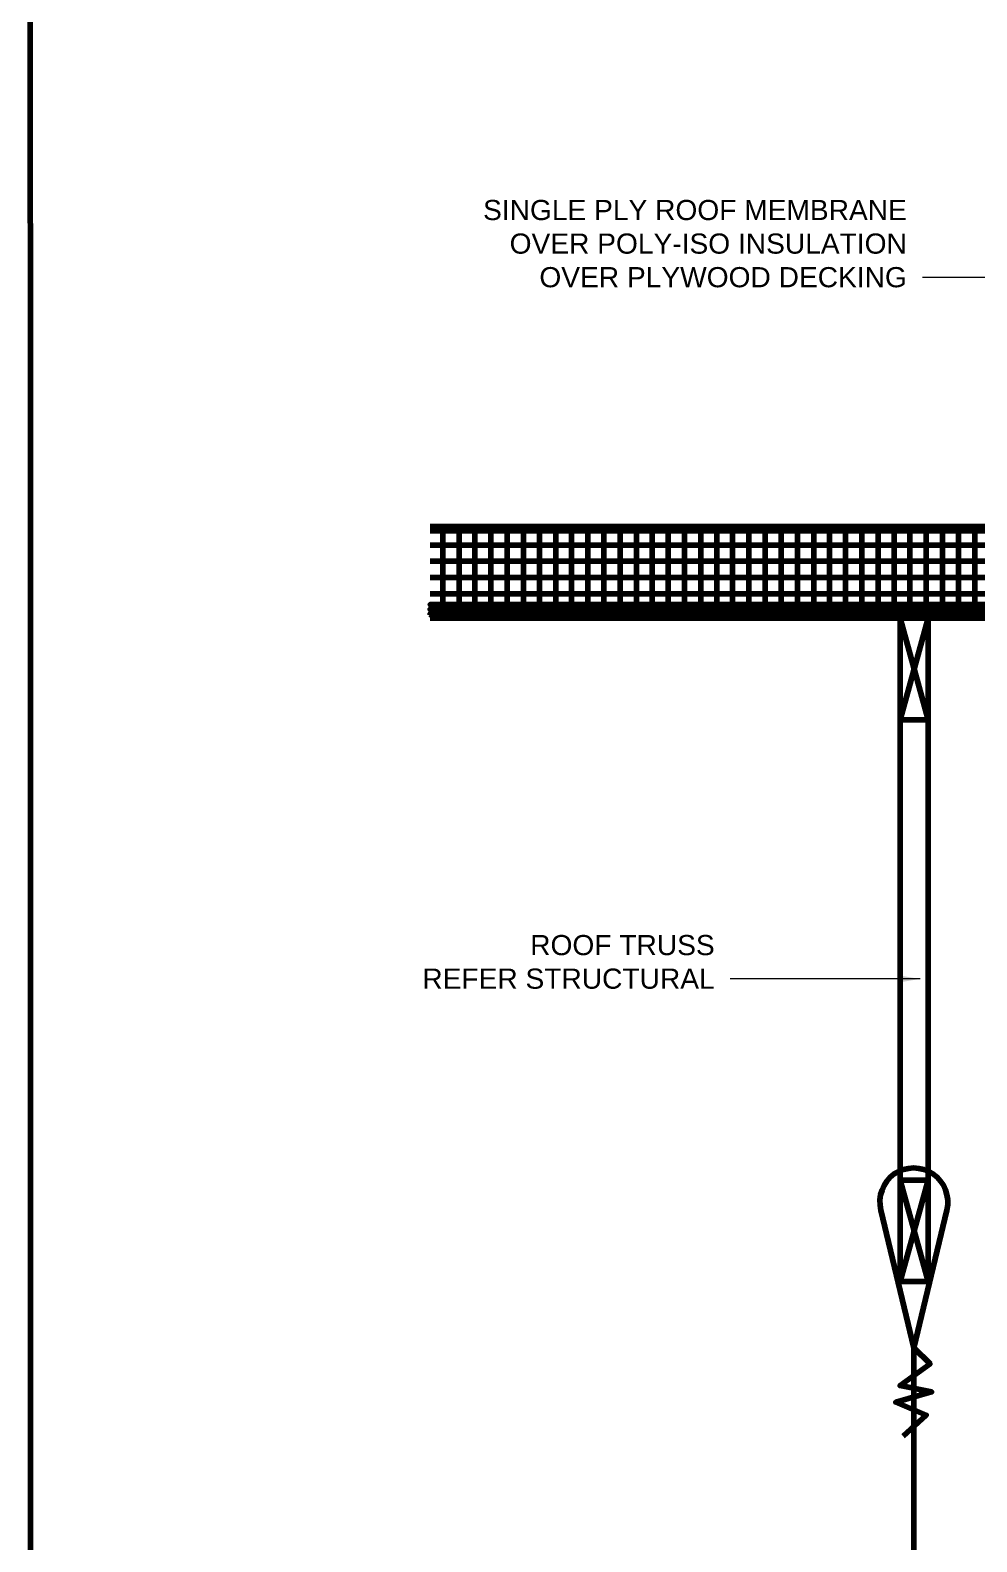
# Model space of a CAD drawing. Extents: x 261 to 424, y 0 to 368.
# Drawn here: x 261.2 to 312.6, y 204.6 to 286.6 of the extents above; entities that cross this region are included whole.
import ezdxf

# ---------------------------------------------------------------- set-up
doc = ezdxf.new("R2010")
doc.units = 0
doc.header["$MEASUREMENT"] = 0
for name, color, linetype, lineweight in [('Dt-Line 1', 9, 'Continuous', 0), ('Dt-Line 2', 6, 'Continuous', 9), ('Dt-Line 3', 7, 'Continuous', 15), ('Dt-Line 5', 54, 'Continuous', 50), ('Dt-Text', 121, 'Continuous', 20)]:
    doc.layers.add(name, color=color, linetype=linetype, lineweight=lineweight)
doc.styles.get("Standard").update_dxf_attribs({"font": 'Arial.ttf'})
doc.dimstyles.new('1 Inch', dxfattribs={"dimtxt": 1.09375, "dimasz": 1.125, "dimexe": 1.125, "dimexo": 0.5625, "dimgap": 0.84375, "dimtad": 1, "dimdec": 4, "dimzin": 3, "dimdsep": 46, "dimlunit": 4, "dimtxsty": 'Standard', "dimblk": 'ARCHTICK', "dimcen": 0.5625, "dimdle": 1.125, "dimclrd": 253, "dimclre": 253, "dimclrt": 256, "dimadec": 0, "dimazin": 0, "dimtfac": 0.6, "dimtdec": 4, "dimtix": 1, "dimtmove": 2, "dimatfit": 0, "dimfxl": 1, "dimfrac": 1, "dimtolj": 1, "dimtzin": 0, "dimlwd": 9, "dimlwe": 9, "dimarcsym": 0})

# ---------------------------------------------------------------- blocks, each defined once
blk = doc.blocks.new('_ArchTick')
at = {"color": 0, "linetype": 'ByBlock', "const_width": 0.15}
blk.add_lwpolyline([(-0.5, -0.5), (0.5, 0.5)], dxfattribs=at)

msp = doc.modelspace()

# ---------------------------------------------------------------- linework, layer by layer
at = {"layer": 'Dt-Line 1', "linetype": 'Continuous', "lineweight": 158}
for p, q in [((283.56999, 255.42901), (283.56999, 259.42901)), ((284.44999, 255.42901), (284.44999, 259.42901)), ((285.30332, 255.42901), (285.30332, 259.42901)), ((286.18332, 255.42901), (286.18332, 259.42901)), ((287.06332, 255.42901), (287.06332, 259.42901)), ((287.94332, 255.42901), (287.94332, 259.42901)), ((288.82332, 255.42901), (288.82332, 259.42901)), ((289.70332, 255.42901), (289.70332, 259.42901)), ((290.55665, 255.42901), (290.55665, 259.42901)), ((291.43666, 255.42901), (291.43666, 259.42901)), ((292.31665, 255.42901), (292.31665, 259.42901)), ((293.19666, 255.42901), (293.19666, 259.42901)), ((294.07665, 255.42901), (294.07665, 259.42901)), ((294.92999, 255.42901), (294.92999, 259.42901)), ((295.80999, 255.42901), (295.80999, 259.42901)), ((296.68999, 255.42901), (296.68999, 259.42901)), ((297.56999, 255.42901), (297.56999, 259.42901)), ((298.44999, 255.42901), (298.44999, 259.42901)), ((299.30332, 255.42901), (299.30332, 259.42901)), ((300.18332, 255.42901), (300.18332, 259.42901)), ((301.06332, 255.42901), (301.06332, 259.42901)), ((301.94332, 255.42901), (301.94332, 259.42901)), ((302.82332, 255.42901), (302.82332, 259.42901)), ((303.70332, 255.42901), (303.70332, 259.42901)), ((304.55665, 255.42901), (304.55665, 259.42901)), ((305.43666, 255.42901), (305.43666, 259.42901)), ((306.31665, 255.42901), (306.31665, 259.42901)), ((307.19666, 255.42901), (307.19666, 259.42901)), ((308.07665, 255.42901), (308.07665, 259.42901)), ((308.92999, 255.42901), (308.92999, 259.42901)), ((309.80999, 255.42901), (309.80999, 259.42901)), ((310.68999, 255.42901), (310.68999, 259.42901)), ((311.56999, 255.42901), (311.56999, 259.42901)), ((312.44999, 255.42901), (312.44999, 259.42901)), ((282.87665, 258.65568), (342.90332, 258.65568)), ((282.87665, 257.77565), (342.90332, 257.77565)), ((282.87665, 256.89568), (342.90332, 256.89568)), ((282.87665, 256.01568), (342.90332, 256.01568))]:
    msp.add_line(p, q, dxfattribs=at)
for points in [[(343.40999, 255.42901), (343.14332, 255.16232), (343.40999, 254.92235), (282.87665, 254.92235), (282.87665, 254.86901)], [(282.90332, 255.42901), (282.87665, 255.37568)], [(283.14332, 255.42901), (282.90332, 255.16232)], [(283.14332, 254.68235), (283.40999, 254.92235), (283.14332, 255.16232), (283.40999, 255.42901), (283.40999, 255.42901)], [(283.40999, 254.68235), (283.64999, 254.92235), (283.40999, 255.16232), (283.64999, 255.42901), (283.64999, 255.42901)], [(283.64999, 254.68235), (283.91665, 254.92235), (283.64999, 255.16232), (283.91665, 255.42901), (283.91665, 255.42901)], [(283.91665, 254.68235), (284.15665, 254.92235), (283.91665, 255.16232), (284.15665, 255.42901), (284.15665, 255.42901)], [(284.15665, 254.68235), (284.39666, 254.92235), (284.15665, 255.16232), (284.39666, 255.42901), (284.39666, 255.42901)], [(284.39666, 254.68235), (284.66332, 254.92235), (284.39666, 255.16232), (284.66332, 255.42901), (284.66332, 255.42901)], [(284.66332, 254.68235), (284.90332, 254.92235), (284.66332, 255.16232), (284.90332, 255.42901), (284.90332, 255.42901)], [(284.90332, 254.68235), (285.14332, 254.92235), (284.90332, 255.16232), (285.14332, 255.42901), (285.14332, 255.42901)], [(285.14332, 254.68235), (285.40999, 254.92235), (285.14332, 255.16232), (285.40999, 255.42901), (285.40999, 255.42901)], [(285.40999, 254.68235), (285.64999, 254.92235), (285.40999, 255.16232), (285.64999, 255.42901), (285.64999, 255.42901)], [(285.64999, 254.68235), (285.91665, 254.92235), (285.64999, 255.16232), (285.91665, 255.42901), (285.91665, 255.42901)], [(285.91665, 254.68235), (286.15665, 254.92235), (285.91665, 255.16232), (286.15665, 255.42901), (286.15665, 255.42901)], [(286.15665, 254.68235), (286.39666, 254.92235), (286.15665, 255.16232), (286.39666, 255.42901), (286.39666, 255.42901)], [(286.39666, 254.68235), (286.66332, 254.92235), (286.39666, 255.16232), (286.66332, 255.42901), (286.66332, 255.42901)], [(286.66332, 254.68235), (286.90332, 254.92235), (286.66332, 255.16232), (286.90332, 255.42901), (286.90332, 255.42901)], [(286.90332, 254.68235), (287.14332, 254.92235), (286.90332, 255.16232), (287.14332, 255.42901), (287.14332, 255.42901)], [(287.14332, 254.68235), (287.40999, 254.92235), (287.14332, 255.16232), (287.40999, 255.42901), (287.40999, 255.42901)], [(287.40999, 254.68235), (287.64999, 254.92235), (287.40999, 255.16232), (287.64999, 255.42901), (287.64999, 255.42901)], [(287.64999, 254.68235), (287.91665, 254.92235), (287.64999, 255.16232), (287.91665, 255.42901), (287.91665, 255.42901)], [(287.91665, 254.68235), (288.15665, 254.92235), (287.91665, 255.16232), (288.15665, 255.42901), (288.15665, 255.42901)], [(288.15665, 254.68235), (288.39666, 254.92235), (288.15665, 255.16232), (288.39666, 255.42901), (288.39666, 255.42901)], [(288.39666, 254.68235), (288.66332, 254.92235), (288.39666, 255.16232), (288.66332, 255.42901), (288.66332, 255.42901)], [(288.66332, 254.68235), (288.90332, 254.92235), (288.66332, 255.16232), (288.90332, 255.42901), (288.90332, 255.42901)], [(288.90332, 254.68235), (289.14332, 254.92235), (288.90332, 255.16232), (289.14332, 255.42901), (289.14332, 255.42901)], [(289.14332, 254.68235), (289.40999, 254.92235), (289.14332, 255.16232), (289.40999, 255.42901), (289.40999, 255.42901)], [(289.40999, 254.68235), (289.64999, 254.92235), (289.40999, 255.16232), (289.64999, 255.42901), (289.64999, 255.42901)], [(289.64999, 254.68235), (289.91666, 254.92235), (289.64999, 255.16232), (289.91666, 255.42901), (289.91666, 255.42901)], [(289.91666, 254.68235), (290.15666, 254.92235), (289.91666, 255.16232), (290.15666, 255.42901), (290.15666, 255.42901)], [(290.15666, 254.68235), (290.39666, 254.92235), (290.15666, 255.16232), (290.39666, 255.42901), (290.39666, 255.42901)], [(290.39666, 254.68235), (290.66332, 254.92235), (290.39666, 255.16232), (290.66332, 255.42901), (290.66332, 255.42901)], [(290.66332, 254.68235), (290.90332, 254.92235), (290.66332, 255.16232), (290.90332, 255.42901), (290.90332, 255.42901)], [(290.90332, 254.68235), (291.14332, 254.92235), (290.90332, 255.16232), (291.14332, 255.42901), (291.14332, 255.42901)], [(291.14332, 254.68235), (291.40999, 254.92235), (291.14332, 255.16232), (291.40999, 255.42901), (291.40999, 255.42901)], [(291.40999, 254.68235), (291.64999, 254.92235), (291.40999, 255.16232), (291.64999, 255.42901), (291.64999, 255.42901)], [(291.64999, 254.68235), (291.91666, 254.92235), (291.64999, 255.16232), (291.91666, 255.42901), (291.91666, 255.42901)], [(291.91666, 254.68235), (292.15665, 254.92235), (291.91666, 255.16232), (292.15665, 255.42901), (292.15665, 255.42901)], [(292.15665, 254.68235), (292.39665, 254.92235), (292.15665, 255.16232), (292.39665, 255.42901), (292.39665, 255.42901)], [(292.39665, 254.68235), (292.66332, 254.92235), (292.39665, 255.16232), (292.66332, 255.42901), (292.66332, 255.42901)], [(292.66332, 254.68235), (292.90332, 254.92235), (292.66332, 255.16232), (292.90332, 255.42901), (292.90332, 255.42901)], [(292.90332, 254.68235), (293.14332, 254.92235), (292.90332, 255.16232), (293.14332, 255.42901), (293.14332, 255.42901)], [(293.14332, 254.68235), (293.40999, 254.92235), (293.14332, 255.16232), (293.40999, 255.42901), (293.40999, 255.42901)], [(293.40999, 254.68235), (293.64999, 254.92235), (293.40999, 255.16232), (293.64999, 255.42901), (293.64999, 255.42901)], [(293.64999, 254.68235), (293.91666, 254.92235), (293.64999, 255.16232), (293.91666, 255.42901), (293.91666, 255.42901)], [(293.91666, 254.68235), (294.15665, 254.92235), (293.91666, 255.16232), (294.15665, 255.42901), (294.15665, 255.42901)], [(294.15665, 254.68235), (294.39665, 254.92235), (294.15665, 255.16232), (294.39665, 255.42901), (294.39665, 255.42901)], [(294.39665, 254.68235), (294.66332, 254.92235), (294.39665, 255.16232), (294.66332, 255.42901), (294.66332, 255.42901)], [(294.66332, 254.68235), (294.90332, 254.92235), (294.66332, 255.16232), (294.90332, 255.42901), (294.90332, 255.42901)], [(294.90332, 254.68235), (295.14332, 254.92235), (294.90332, 255.16232), (295.14332, 255.42901), (295.14332, 255.42901)], [(295.14332, 254.68235), (295.40999, 254.92235), (295.14332, 255.16232), (295.40999, 255.42901), (295.40999, 255.42901)], [(295.40999, 254.68235), (295.64999, 254.92235), (295.40999, 255.16232), (295.64999, 255.42901), (295.64999, 255.42901)], [(295.64999, 254.68235), (295.91666, 254.92235), (295.64999, 255.16232), (295.91666, 255.42901), (295.91666, 255.42901)], [(295.91666, 254.68235), (296.15665, 254.92235), (295.91666, 255.16232), (296.15665, 255.42901), (296.15665, 255.42901)], [(296.15665, 254.68235), (296.39665, 254.92235), (296.15665, 255.16232), (296.39665, 255.42901), (296.39665, 255.42901)], [(296.39665, 254.68235), (296.66332, 254.92235), (296.39665, 255.16232), (296.66332, 255.42901), (296.66332, 255.42901)], [(296.66332, 254.68235), (296.90332, 254.92235), (296.66332, 255.16232), (296.90332, 255.42901), (296.90332, 255.42901)], [(296.90332, 254.68235), (297.14332, 254.92235), (296.90332, 255.16232), (297.14332, 255.42901), (297.14332, 255.42901)], [(297.14332, 254.68235), (297.40999, 254.92235), (297.14332, 255.16232), (297.40999, 255.42901), (297.40999, 255.42901)], [(297.40999, 254.68235), (297.64999, 254.92235), (297.40999, 255.16232), (297.64999, 255.42901), (297.64999, 255.42901)], [(297.64999, 254.68235), (297.91666, 254.92235), (297.64999, 255.16232), (297.91666, 255.42901), (297.91666, 255.42901)], [(297.91666, 254.68235), (298.15665, 254.92235), (297.91666, 255.16232), (298.15665, 255.42901), (298.15665, 255.42901)], [(298.15665, 254.68235), (298.39665, 254.92235), (298.15665, 255.16232), (298.39665, 255.42901), (298.39665, 255.42901)], [(298.39665, 254.68235), (298.66332, 254.92235), (298.39665, 255.16232), (298.66332, 255.42901), (298.66332, 255.42901)], [(298.66332, 254.68235), (298.90332, 254.92235), (298.66332, 255.16232), (298.90332, 255.42901), (298.90332, 255.42901)], [(298.90332, 254.68235), (299.14332, 254.92235), (298.90332, 255.16232), (299.14332, 255.42901), (299.14332, 255.42901)], [(299.14332, 254.68235), (299.40999, 254.92235), (299.14332, 255.16232), (299.40999, 255.42901), (299.40999, 255.42901)], [(299.40999, 254.68235), (299.64999, 254.92235), (299.40999, 255.16232), (299.64999, 255.42901), (299.64999, 255.42901)], [(299.64999, 254.68235), (299.91666, 254.92235), (299.64999, 255.16232), (299.91666, 255.42901), (299.91666, 255.42901)], [(299.91666, 254.68235), (300.15665, 254.92235), (299.91666, 255.16232), (300.15665, 255.42901), (300.15665, 255.42901)], [(300.15665, 254.68235), (300.39665, 254.92235), (300.15665, 255.16232), (300.39665, 255.42901), (300.39665, 255.42901)], [(300.39665, 254.68235), (300.66332, 254.92235), (300.39665, 255.16232), (300.66332, 255.42901), (300.66332, 255.42901)], [(300.66332, 254.68235), (300.90332, 254.92235), (300.66332, 255.16232), (300.90332, 255.42901), (300.90332, 255.42901)], [(300.90332, 254.68235), (301.14332, 254.92235), (300.90332, 255.16232), (301.14332, 255.42901), (301.14332, 255.42901)], [(301.14332, 254.68235), (301.40999, 254.92235), (301.14332, 255.16232), (301.40999, 255.42901), (301.40999, 255.42901)], [(301.40999, 254.68235), (301.64999, 254.92235), (301.40999, 255.16232), (301.64999, 255.42901), (301.64999, 255.42901)], [(301.64999, 254.68235), (301.91666, 254.92235), (301.64999, 255.16232), (301.91666, 255.42901), (301.91666, 255.42901)], [(301.91666, 254.68235), (302.15665, 254.92235), (301.91666, 255.16232), (302.15665, 255.42901), (302.15665, 255.42901)], [(302.15665, 254.68235), (302.39665, 254.92235), (302.15665, 255.16232), (302.39665, 255.42901), (302.39665, 255.42901)], [(302.39665, 254.68235), (302.66332, 254.92235), (302.39665, 255.16232), (302.66332, 255.42901), (302.66332, 255.42901)], [(302.66332, 254.68235), (302.90332, 254.92235), (302.66332, 255.16232), (302.90332, 255.42901), (302.90332, 255.42901)], [(302.90332, 254.68235), (303.14332, 254.92235), (302.90332, 255.16232), (303.14332, 255.42901), (303.14332, 255.42901)], [(303.14332, 254.68235), (303.40999, 254.92235), (303.14332, 255.16232), (303.40999, 255.42901), (303.40999, 255.42901)], [(303.40999, 254.68235), (303.64999, 254.92235), (303.40999, 255.16232), (303.64999, 255.42901), (303.64999, 255.42901)], [(303.64999, 254.68235), (303.91666, 254.92235), (303.64999, 255.16232), (303.91666, 255.42901), (303.91666, 255.42901)], [(303.91666, 254.68235), (304.15665, 254.92235), (303.91666, 255.16232), (304.15665, 255.42901), (304.15665, 255.42901)], [(304.15665, 254.68235), (304.39665, 254.92235), (304.15665, 255.16232), (304.39665, 255.42901), (304.39665, 255.42901)], [(304.39665, 254.68235), (304.66332, 254.92235), (304.39665, 255.16232), (304.66332, 255.42901), (304.66332, 255.42901)], [(304.66332, 254.68235), (304.90332, 254.92235), (304.66332, 255.16232), (304.90332, 255.42901), (304.90332, 255.42901)], [(304.90332, 254.68235), (305.14332, 254.92235), (304.90332, 255.16232), (305.14332, 255.42901), (305.14332, 255.42901)], [(305.14332, 254.68235), (305.40999, 254.92235), (305.14332, 255.16232), (305.40999, 255.42901), (305.40999, 255.42901)], [(305.40999, 254.68235), (305.64999, 254.92235), (305.40999, 255.16232), (305.64999, 255.42901), (305.64999, 255.42901)], [(305.64999, 254.68235), (305.91666, 254.92235), (305.64999, 255.16232), (305.91666, 255.42901), (305.91666, 255.42901)], [(305.91666, 254.68235), (306.15665, 254.92235), (305.91666, 255.16232), (306.15665, 255.42901), (306.15665, 255.42901)], [(306.15665, 254.68235), (306.39665, 254.92235), (306.15665, 255.16232), (306.39665, 255.42901), (306.39665, 255.42901)], [(306.39665, 254.68235), (306.66332, 254.92235), (306.39665, 255.16232), (306.66332, 255.42901), (306.66332, 255.42901)], [(306.66332, 254.68235), (306.90332, 254.92235), (306.66332, 255.16232), (306.90332, 255.42901), (306.90332, 255.42901)], [(306.90332, 254.68235), (307.14332, 254.92235), (306.90332, 255.16232), (307.14332, 255.42901), (307.14332, 255.42901)], [(307.14332, 254.68235), (307.40999, 254.92235), (307.14332, 255.16232), (307.40999, 255.42901), (307.40999, 255.42901)], [(307.40999, 254.68235), (307.64999, 254.92235), (307.40999, 255.16232), (307.64999, 255.42901), (307.64999, 255.42901)], [(307.64999, 254.68235), (307.91666, 254.92235), (307.64999, 255.16232), (307.91666, 255.42901)], [(307.91666, 254.68235), (308.15665, 254.92235), (307.91666, 255.16232), (308.15665, 255.42901), (308.15665, 255.42901)], [(308.15665, 254.68235), (308.39665, 254.92235), (308.15665, 255.16232), (308.39665, 255.42901), (308.39665, 255.42901)], [(308.39665, 254.68235), (308.66332, 254.92235), (308.39665, 255.16232), (308.66332, 255.42901), (308.66332, 255.42901)], [(308.66332, 254.68235), (308.90332, 254.92235), (308.66332, 255.16232), (308.90332, 255.42901)], [(308.90332, 254.68235), (309.14332, 254.92235), (308.90332, 255.16232), (309.14332, 255.42901), (309.14332, 255.42901)], [(309.14332, 254.68235), (309.40999, 254.92235), (309.14332, 255.16232), (309.40999, 255.42901), (309.40999, 255.42901)], [(309.40999, 254.68235), (309.64999, 254.92235), (309.40999, 255.16232), (309.64999, 255.42901)], [(309.64999, 254.68235), (309.91666, 254.92235), (309.64999, 255.16232), (309.91666, 255.42901)], [(309.91666, 254.68235), (310.15665, 254.92235), (309.91666, 255.16232), (310.15665, 255.42901)], [(310.15665, 254.68235), (310.39665, 254.92235), (310.15665, 255.16232), (310.39665, 255.42901), (310.39665, 255.42901)], [(310.39665, 254.68235), (310.66332, 254.92235), (310.39665, 255.16232), (310.66332, 255.42901)], [(310.66332, 254.68235), (310.90332, 254.92235), (310.66332, 255.16232), (310.90332, 255.42901)], [(310.90332, 254.68235), (311.14332, 254.92235), (310.90332, 255.16232), (311.14332, 255.42901)], [(311.14332, 254.68235), (311.40999, 254.92235), (311.14332, 255.16232), (311.40999, 255.42901), (311.40999, 255.42901)], [(311.40999, 254.68235), (311.64999, 254.92235), (311.40999, 255.16232), (311.64999, 255.42901)], [(311.64999, 254.68235), (311.91666, 254.92235), (311.64999, 255.16232), (311.91666, 255.42901)], [(311.91666, 254.68235), (312.15665, 254.92235), (311.91666, 255.16232), (312.15665, 255.42901)], [(312.15665, 254.68235), (312.39665, 254.92235), (312.15665, 255.16232), (312.39665, 255.42901)], [(312.39665, 254.68235), (312.66332, 254.92235), (312.39665, 255.16232), (312.66332, 255.42901)], [(343.40999, 255.16232), (282.87665, 255.16232), (283.14332, 254.92235), (282.90332, 254.68235)]]:
    msp.add_lwpolyline(points, dxfattribs=at)
for p in [(282.90332, 255.42901), (283.14332, 255.42901), (283.40999, 255.42901), (283.64999, 255.42901), (283.91665, 255.42901), (284.15665, 255.42901), (284.39666, 255.42901), (284.66332, 255.42901), (284.90332, 255.42901), (285.14332, 255.42901), (285.40999, 255.42901), (285.64999, 255.42901), (285.91665, 255.42901), (286.15665, 255.42901), (286.39666, 255.42901), (286.66332, 255.42901), (286.90332, 255.42901), (287.14332, 255.42901), (287.40999, 255.42901), (287.64999, 255.42901), (287.91665, 255.42901), (288.15665, 255.42901), (288.39666, 255.42901), (288.66332, 255.42901), (288.90332, 255.42901), (289.14332, 255.42901), (289.40999, 255.42901), (289.64999, 255.42901), (289.91666, 255.42901), (290.15666, 255.42901), (290.39666, 255.42901), (290.66332, 255.42901), (290.90332, 255.42901), (291.14332, 255.42901), (291.40999, 255.42901), (291.64999, 255.42901), (291.91666, 255.42901), (292.15665, 255.42901), (292.39665, 255.42901), (292.66332, 255.42901), (292.90332, 255.42901), (293.14332, 255.42901), (293.40999, 255.42901), (293.64999, 255.42901), (293.91666, 255.42901), (294.15665, 255.42901), (294.39665, 255.42901), (294.66332, 255.42901), (294.90332, 255.42901), (295.14332, 255.42901), (295.40999, 255.42901), (295.64999, 255.42901), (295.91666, 255.42901), (296.15665, 255.42901), (296.39665, 255.42901), (296.66332, 255.42901), (296.90332, 255.42901), (297.14332, 255.42901), (297.40999, 255.42901), (297.64999, 255.42901), (297.91666, 255.42901), (298.15665, 255.42901), (298.39665, 255.42901), (298.66332, 255.42901), (298.90332, 255.42901), (299.14332, 255.42901), (299.40999, 255.42901), (299.64999, 255.42901), (299.91666, 255.42901), (300.15665, 255.42901), (300.39665, 255.42901), (300.66332, 255.42901), (300.90332, 255.42901), (301.14332, 255.42901), (301.40999, 255.42901), (301.64999, 255.42901), (301.91666, 255.42901), (302.15665, 255.42901), (302.39665, 255.42901), (302.66332, 255.42901), (302.90332, 255.42901), (303.14332, 255.42901), (303.40999, 255.42901), (303.64999, 255.42901), (303.91666, 255.42901), (304.15665, 255.42901), (304.39665, 255.42901), (304.66332, 255.42901), (304.90332, 255.42901), (305.14332, 255.42901), (305.40999, 255.42901), (305.64999, 255.42901), (305.91666, 255.42901), (306.15665, 255.42901), (306.39665, 255.42901), (306.66332, 255.42901), (306.90332, 255.42901), (307.14332, 255.42901), (307.40999, 255.42901), (307.64999, 255.42901), (308.15665, 255.42901), (308.39665, 255.42901), (308.66332, 255.42901), (309.14332, 255.42901), (309.40999, 255.42901), (310.39665, 255.42901), (311.40999, 255.42901)]:
    msp.add_point(p, dxfattribs=at)
at = {"layer": 'Dt-Line 2', "linetype": 'Continuous', "lineweight": 158}
for p, q in [((308.39665, 249.16232), (309.91666, 254.68235)), ((308.39665, 254.68235), (309.91666, 249.16232)), ((308.39665, 249.16232), (308.39665, 224.17568)), ((309.91666, 249.16232), (309.91666, 224.17568)), ((308.39665, 218.68232), (309.91666, 224.17568)), ((308.39665, 224.17568), (309.91666, 218.68232))]:
    msp.add_line(p, q, dxfattribs=at)
for points in [[(309.91666, 249.16232), (309.91666, 254.68235), (308.39665, 254.68235), (308.39665, 249.16232)], [(309.91666, 218.68232), (309.91666, 224.17568), (308.39665, 224.17568), (308.39665, 218.68232)]]:
    msp.add_lwpolyline(points, close=True, dxfattribs=at)
msp.add_lwpolyline([(308.55665, 210.28233), (309.80999, 211.429), (308.15665, 212.12233), (310.10332, 212.68233), (308.39665, 213.029), (310.02332, 214.20233), (309.14332, 215.08233), (310.9321, 222.55628, 0.31050206), (310.17975, 224.51638, 0.31050458), (308.08022, 224.51638, 0.31050298), (307.35666, 222.54901), (309.14332, 215.08233), (309.14332, 177.829)], format="xyb", dxfattribs=at)
at = {"layer": 'Dt-Line 3', "linetype": 'Continuous', "lineweight": 140}
msp.add_line((282.87665, 255.42901), (343.40999, 255.42901), dxfattribs=at)
msp.add_lwpolyline([(363.14332, 321.61568), (363.11665, 323.97565, 0.24611095), (363.06502, 324.07435, 0.24607571), (362.95666, 324.09568), (362.50332, 323.93565), (343.12999, 323.93565, 0.41421921), (342.66332, 323.42901), (342.63666, 260.18899, -0.41417467), (342.15666, 259.66899), (282.87665, 259.66899)], format="xyb", dxfattribs=at)
at = {"layer": 'Dt-Line 3', "linetype": 'Continuous', "lineweight": 211}
for points in [[(282.87665, 259.42901), (342.90332, 259.42901), (342.90332, 255.42901), (282.87665, 255.42901)], [(282.87665, 255.42901), (343.40999, 255.42901), (343.40999, 254.68235), (282.87665, 254.68235)]]:
    msp.add_lwpolyline(points, dxfattribs=at)
at = {"layer": 'Dt-Line 5', "linetype": 'Continuous', "lineweight": 211}
msp.add_lwpolyline([(261.19665, 0.04233), (261.16999, 368.14901), (261.19665, 0.04233)], dxfattribs=at)

# ---------------------------------------------------------------- texts
at = {"layer": 'Dt-Text', "char_height": 1.09375, "attachment_point": 9}
for s, insert in [('\\A1;SINGLE PLY ROOF MEMBRANE\\POVER POLY-ISO INSULATION\\POVER PLYWOOD DECKING', (308.76025, 272.63491)), ('\\A1;ROOF TRUSS\\PREFER STRUCTURAL', (298.32827, 234.5568))]:
    msp.add_mtext(s, dxfattribs=dict(at, insert=insert))

# ---------------------------------------------------------------- leaders
at = {"layer": 'Dt-Text', "annotation_type": 0, "has_hookline": 1, "hookline_direction": 1}
for points, text_width in [([(334.93037, 258.85284), (325.21909, 273.18178), (309.604, 273.18178)], 22.62108), ([(309.48016, 235.10367), (299.17202, 235.10367)], 15.66763)]:
    msp.add_leader(points, dimstyle='1 Inch', override={"dimgap": 0.84375, "dimtad": 0}, dxfattribs=dict(at, text_width=text_width))

doc.saveas('drawing.dxf')
